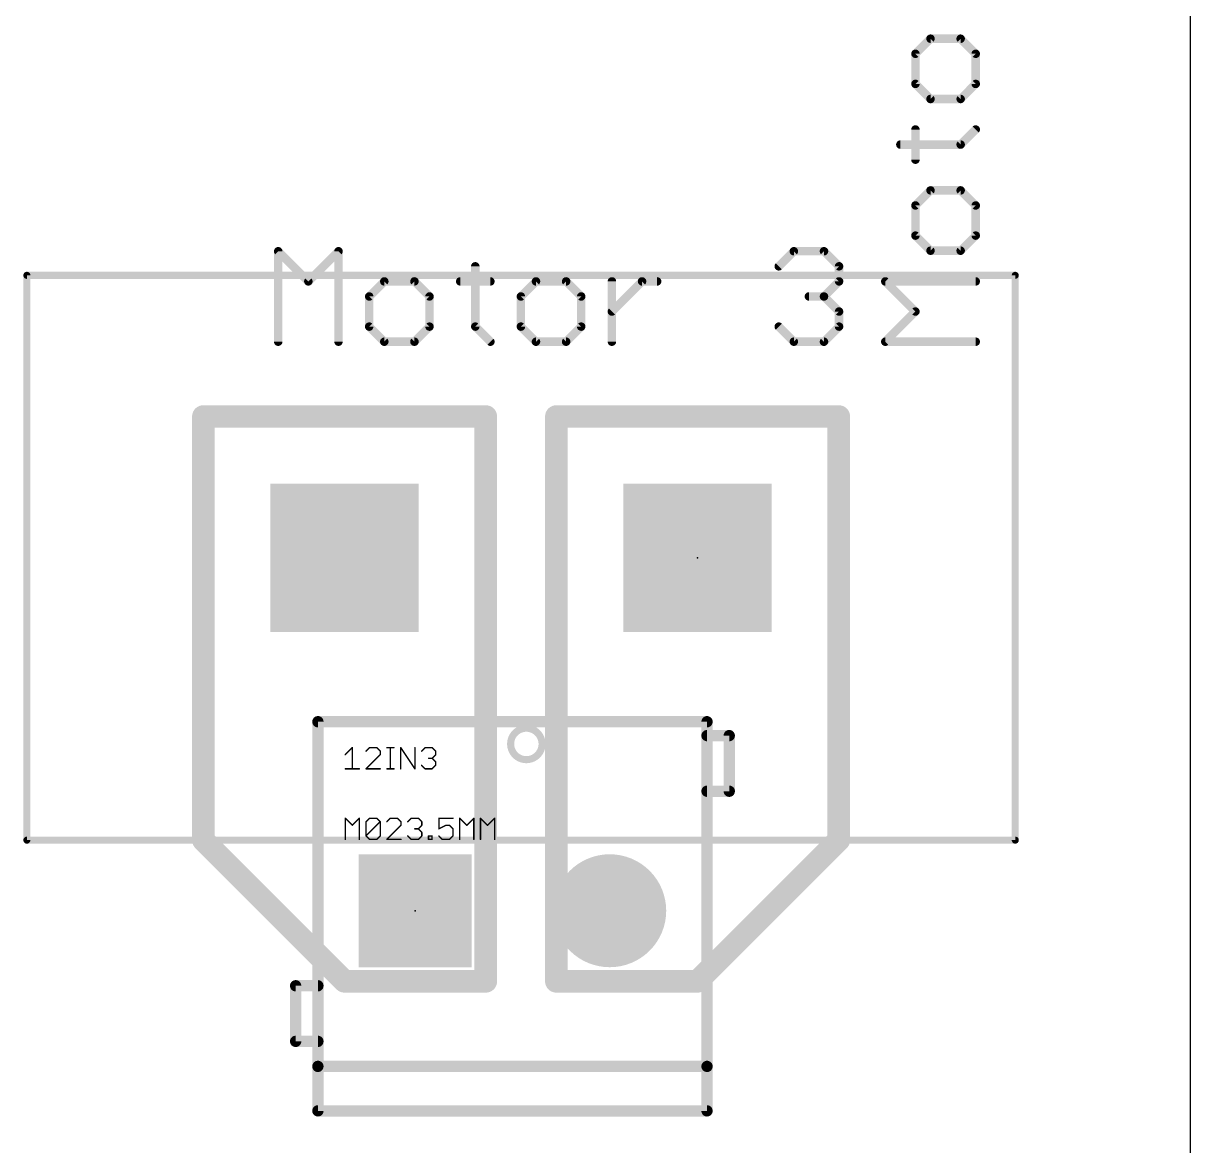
# Model space of a CAD drawing. Extents: x 0 to 9.2, y 0 to 4.69.
# Drawn here: x 8.072 to 8.899, y 1.934 to 2.728 of the extents above; entities that cross this region are included whole.
import ezdxf

# ---------------------------------------------------------------- set-up
doc = ezdxf.new("R2010")
doc.units = 0
for name, color, linetype in [('1', 22, 'CONTINUOUS'), ('121', 253, 'CONTINUOUS'), ('17', 82, 'CONTINUOUS'), ('20', 7, 'CONTINUOUS'), ('21', 253, 'CONTINUOUS'), ('22', 253, 'CONTINUOUS'), ('23', 7, 'CONTINUOUS'), ('24', 7, 'CONTINUOUS'), ('25', 253, 'CONTINUOUS'), ('27', 253, 'CONTINUOUS'), ('51', 253, 'CONTINUOUS')]:
    doc.layers.add(name, color=color, linetype=linetype)

# ---------------------------------------------------------------- blocks, each defined once
blk = doc.blocks.new('SQUAREP')
blk.add_solid([(-0.5, -0.5), (0.5, -0.5), (-0.5, 0.5), (0.5, 0.5)])
blk = doc.blocks.new('ROUNDP')
at = {"const_width": 0.5}
blk.add_lwpolyline([(0, -0.25, 1), (0, 0.25, 1), (0, -0.25)], format="xyb", dxfattribs=at)

msp = doc.modelspace()

# ---------------------------------------------------------------- linework, layer by layer
at = {"layer": '1', "const_width": 0.016}
for points in [[(8.4, 2.45), (8.2, 2.45)], [(8.2, 2.45), (8.2, 2.15)], [(8.4, 2.05), (8.4, 2.45)], [(8.45, 2.45), (8.45, 2.05)], [(8.65, 2.45), (8.45, 2.45)], [(8.65, 2.15), (8.65, 2.45)], [(8.2, 2.15), (8.3, 2.05)], [(8.55, 2.05), (8.65, 2.15)], [(8.3, 2.05), (8.4, 2.05)], [(8.45, 2.05), (8.55, 2.05)]]:
    msp.add_lwpolyline(points, dxfattribs=at)
at = {"layer": '1', "const_width": 0.008}
for points in [[(8.2, 2.454, 1), (8.2, 2.446)], [(8.204, 2.45, 1), (8.196, 2.45)], [(8.404, 2.45, 1), (8.396, 2.45)], [(8.4, 2.446, 1), (8.4, 2.454)], [(8.454, 2.45, 1), (8.446, 2.45)], [(8.45, 2.454, 1), (8.45, 2.446)], [(8.654, 2.45, 1), (8.646, 2.45)], [(8.65, 2.446, 1), (8.65, 2.454)], [(8.202828, 2.152828, 1), (8.197172, 2.147172)], [(8.652828, 2.147172, 1), (8.647172, 2.152828)], [(8.196, 2.15, 1), (8.204, 2.15)], [(8.646, 2.15, 1), (8.654, 2.15)], [(8.3, 2.054, 1), (8.3, 2.046)], [(8.297172, 2.047172, 1), (8.302828, 2.052828)], [(8.396, 2.05, 1), (8.404, 2.05)], [(8.4, 2.046, 1), (8.4, 2.054)], [(8.45, 2.054, 1), (8.45, 2.046)], [(8.446, 2.05, 1), (8.454, 2.05)], [(8.547172, 2.052828, 1), (8.552828, 2.047172)], [(8.55, 2.046, 1), (8.55, 2.054)]]:
    msp.add_lwpolyline(points, format="xyb", dxfattribs=at)
at = {"layer": '121', "const_width": 0.006}
for points in [[(8.714973, 2.717583), (8.704297, 2.706907)], [(8.736324, 2.717583), (8.714973, 2.717583)], [(8.747, 2.706907), (8.736324, 2.717583)], [(8.704297, 2.706907), (8.704297, 2.685556)], [(8.747, 2.685556), (8.747, 2.706907)], [(8.704297, 2.685556), (8.714973, 2.67488)], [(8.736324, 2.67488), (8.747, 2.685556)], [(8.714973, 2.67488), (8.736324, 2.67488)], [(8.704297, 2.63191), (8.704297, 2.653261)], [(8.736324, 2.642586), (8.747, 2.653261)], [(8.693621, 2.642586), (8.736324, 2.642586)], [(8.714973, 2.610158), (8.704297, 2.599482)], [(8.736324, 2.610158), (8.714973, 2.610158)], [(8.747, 2.599482), (8.736324, 2.610158)], [(8.704297, 2.599482), (8.704297, 2.578131)], [(8.747, 2.578131), (8.747, 2.599482)], [(8.704297, 2.578131), (8.714973, 2.567455)], [(8.736324, 2.567455), (8.747, 2.578131)], [(8.253, 2.503), (8.253, 2.567055)], [(8.253, 2.567055), (8.274352, 2.545703)], [(8.274352, 2.545703), (8.295703, 2.567055)], [(8.295703, 2.567055), (8.295703, 2.503)], [(8.607502, 2.556379), (8.618178, 2.567055)], [(8.618178, 2.567055), (8.63953, 2.567055)], [(8.63953, 2.567055), (8.650205, 2.556379)], [(8.714973, 2.567455), (8.736324, 2.567455)], [(8.392586, 2.556379), (8.392586, 2.513676)], [(8.650205, 2.556379), (8.650205, 2.545703)], [(8.328131, 2.545703), (8.317455, 2.535027)], [(8.349482, 2.545703), (8.328131, 2.545703)], [(8.360158, 2.535027), (8.349482, 2.545703)], [(8.38191, 2.545703), (8.403261, 2.545703)], [(8.435556, 2.545703), (8.42488, 2.535027)], [(8.456907, 2.545703), (8.435556, 2.545703)], [(8.467583, 2.535027), (8.456907, 2.545703)], [(8.489335, 2.503), (8.489335, 2.545703)], [(8.489335, 2.524352), (8.510686, 2.545703)], [(8.510686, 2.545703), (8.521362, 2.545703)], [(8.650205, 2.545703), (8.63953, 2.535027)], [(8.704297, 2.524352), (8.682945, 2.545703)], [(8.682945, 2.545703), (8.747, 2.545703)], [(8.317455, 2.535027), (8.317455, 2.513676)], [(8.360158, 2.513676), (8.360158, 2.535027)], [(8.42488, 2.535027), (8.42488, 2.513676)], [(8.467583, 2.513676), (8.467583, 2.535027)], [(8.63953, 2.535027), (8.628854, 2.535027)], [(8.63953, 2.535027), (8.650205, 2.524352)], [(8.650205, 2.524352), (8.650205, 2.513676)], [(8.682945, 2.503), (8.704297, 2.524352)], [(8.317455, 2.513676), (8.328131, 2.503)], [(8.349482, 2.503), (8.360158, 2.513676)], [(8.392586, 2.513676), (8.403261, 2.503)], [(8.42488, 2.513676), (8.435556, 2.503)], [(8.456907, 2.503), (8.467583, 2.513676)], [(8.618178, 2.503), (8.607502, 2.513676)], [(8.650205, 2.513676), (8.63953, 2.503)], [(8.328131, 2.503), (8.349482, 2.503)], [(8.435556, 2.503), (8.456907, 2.503)], [(8.63953, 2.503), (8.618178, 2.503)], [(8.747, 2.503), (8.682945, 2.503)]]:
    msp.add_lwpolyline(points, dxfattribs=at)
at = {"layer": '121', "const_width": 0.003}
for points in [[(8.714973, 2.719083, 1), (8.714973, 2.716083)], [(8.716033, 2.716522, 1), (8.713912, 2.718644)], [(8.737385, 2.718644, 1), (8.735264, 2.716522)], [(8.736324, 2.716083, 1), (8.736324, 2.719083)], [(8.705797, 2.706907, 1), (8.702797, 2.706907)], [(8.703236, 2.707968, 1), (8.705358, 2.705847)], [(8.7485, 2.706907, 1), (8.7455, 2.706907)], [(8.745939, 2.705847, 1), (8.748061, 2.707968)], [(8.705358, 2.686616, 1), (8.703236, 2.684495)], [(8.702797, 2.685556, 1), (8.705797, 2.685556)], [(8.7455, 2.685556, 1), (8.7485, 2.685556)], [(8.748061, 2.684495, 1), (8.745939, 2.686616)], [(8.714973, 2.67638, 1), (8.714973, 2.67338)], [(8.713912, 2.673819, 1), (8.716033, 2.675941)], [(8.735264, 2.675941, 1), (8.737385, 2.673819)], [(8.736324, 2.67338, 1), (8.736324, 2.67638)], [(8.705797, 2.653261, 1), (8.702797, 2.653261)], [(8.748061, 2.652201, 1), (8.745939, 2.654322)], [(8.693621, 2.644086, 1), (8.693621, 2.641086)], [(8.736324, 2.641086, 1), (8.736324, 2.644086)], [(8.735264, 2.643646, 1), (8.737385, 2.641525)], [(8.702797, 2.63191, 1), (8.705797, 2.63191)], [(8.714973, 2.611658, 1), (8.714973, 2.608658)], [(8.716033, 2.609097, 1), (8.713912, 2.611219)], [(8.737385, 2.611219, 1), (8.735264, 2.609097)], [(8.736324, 2.608658, 1), (8.736324, 2.611658)], [(8.705797, 2.599482, 1), (8.702797, 2.599482)], [(8.703236, 2.600543, 1), (8.705358, 2.598422)], [(8.7485, 2.599482, 1), (8.7455, 2.599482)], [(8.745939, 2.598422, 1), (8.748061, 2.600543)], [(8.705358, 2.579191, 1), (8.703236, 2.57707)], [(8.702797, 2.578131, 1), (8.705797, 2.578131)], [(8.7455, 2.578131, 1), (8.7485, 2.578131)], [(8.748061, 2.57707, 1), (8.745939, 2.579191)], [(8.2545, 2.567055, 1), (8.2515, 2.567055)], [(8.254061, 2.568115, 1), (8.251939, 2.565994)], [(8.297203, 2.567055, 1), (8.294203, 2.567055)], [(8.296764, 2.565994, 1), (8.294642, 2.568115)], [(8.618178, 2.568555, 1), (8.618178, 2.565555)], [(8.619239, 2.565994, 1), (8.617117, 2.568115)], [(8.64059, 2.568115, 1), (8.638469, 2.565994)], [(8.63953, 2.565555, 1), (8.63953, 2.568555)], [(8.714973, 2.568955, 1), (8.714973, 2.565955)], [(8.713912, 2.566394, 1), (8.716033, 2.568516)], [(8.735264, 2.568516, 1), (8.737385, 2.566394)], [(8.736324, 2.565955, 1), (8.736324, 2.568955)], [(8.394086, 2.556379, 1), (8.391086, 2.556379)], [(8.606442, 2.55744, 1), (8.608563, 2.555318)], [(8.651705, 2.556379, 1), (8.648705, 2.556379)], [(8.649145, 2.555318, 1), (8.651266, 2.55744)], [(8.273291, 2.546764, 1), (8.275412, 2.544642)], [(8.273291, 2.544642, 1), (8.275412, 2.546764)], [(8.328131, 2.547203, 1), (8.328131, 2.544203)], [(8.329191, 2.544642, 1), (8.32707, 2.546764)], [(8.350543, 2.546764, 1), (8.348422, 2.544642)], [(8.349482, 2.544203, 1), (8.349482, 2.547203)], [(8.38191, 2.547203, 1), (8.38191, 2.544203)], [(8.403261, 2.544203, 1), (8.403261, 2.547203)], [(8.435556, 2.547203, 1), (8.435556, 2.544203)], [(8.436616, 2.544642, 1), (8.434495, 2.546764)], [(8.457968, 2.546764, 1), (8.455847, 2.544642)], [(8.456907, 2.544203, 1), (8.456907, 2.547203)], [(8.490835, 2.545703, 1), (8.487835, 2.545703)], [(8.510686, 2.547203, 1), (8.510686, 2.544203)], [(8.511747, 2.544642, 1), (8.509626, 2.546764)], [(8.521362, 2.544203, 1), (8.521362, 2.547203)], [(8.648705, 2.545703, 1), (8.651705, 2.545703)], [(8.651266, 2.544642, 1), (8.649145, 2.546764)], [(8.684006, 2.546764, 1), (8.681885, 2.544642)], [(8.682945, 2.547203, 1), (8.682945, 2.544203)], [(8.747, 2.544203, 1), (8.747, 2.547203)], [(8.318955, 2.535027, 1), (8.315955, 2.535027)], [(8.361658, 2.535027, 1), (8.358658, 2.535027)], [(8.42638, 2.535027, 1), (8.42338, 2.535027)], [(8.469083, 2.535027, 1), (8.466083, 2.535027)], [(8.628854, 2.536527, 1), (8.628854, 2.533527)], [(8.64059, 2.536088, 1), (8.638469, 2.533967)], [(8.63953, 2.533527, 1), (8.63953, 2.536527)], [(8.316394, 2.536088, 1), (8.318516, 2.533967)], [(8.359097, 2.533967, 1), (8.361219, 2.536088)], [(8.423819, 2.536088, 1), (8.425941, 2.533967)], [(8.466522, 2.533967, 1), (8.468644, 2.536088)], [(8.638469, 2.536088, 1), (8.64059, 2.533967)], [(8.488274, 2.525412, 1), (8.490396, 2.523291)], [(8.651705, 2.524352, 1), (8.648705, 2.524352)], [(8.649145, 2.523291, 1), (8.651266, 2.525412)], [(8.705358, 2.523291, 1), (8.703236, 2.525412)], [(8.703236, 2.523291, 1), (8.705358, 2.525412)], [(8.318516, 2.514736, 1), (8.316394, 2.512615)], [(8.315955, 2.513676, 1), (8.318955, 2.513676)], [(8.358658, 2.513676, 1), (8.361658, 2.513676)], [(8.361219, 2.512615, 1), (8.359097, 2.514736)], [(8.393646, 2.514736, 1), (8.391525, 2.512615)], [(8.391086, 2.513676, 1), (8.394086, 2.513676)], [(8.425941, 2.514736, 1), (8.423819, 2.512615)], [(8.42338, 2.513676, 1), (8.42638, 2.513676)], [(8.466083, 2.513676, 1), (8.469083, 2.513676)], [(8.468644, 2.512615, 1), (8.466522, 2.514736)], [(8.608563, 2.514736, 1), (8.606442, 2.512615)], [(8.648705, 2.513676, 1), (8.651705, 2.513676)], [(8.651266, 2.512615, 1), (8.649145, 2.514736)], [(8.328131, 2.5045, 1), (8.328131, 2.5015)], [(8.32707, 2.501939, 1), (8.329191, 2.504061)], [(8.348422, 2.504061, 1), (8.350543, 2.501939)], [(8.349482, 2.5015, 1), (8.349482, 2.5045)], [(8.402201, 2.501939, 1), (8.404322, 2.504061)], [(8.435556, 2.5045, 1), (8.435556, 2.5015)], [(8.434495, 2.501939, 1), (8.436616, 2.504061)], [(8.455847, 2.504061, 1), (8.457968, 2.501939)], [(8.456907, 2.5015, 1), (8.456907, 2.5045)], [(8.618178, 2.5045, 1), (8.618178, 2.5015)], [(8.617117, 2.501939, 1), (8.619239, 2.504061)], [(8.638469, 2.504061, 1), (8.64059, 2.501939)], [(8.63953, 2.5015, 1), (8.63953, 2.5045)], [(8.682945, 2.5045, 1), (8.682945, 2.5015)], [(8.681885, 2.504061, 1), (8.684006, 2.501939)], [(8.747, 2.5015, 1), (8.747, 2.5045)], [(8.2515, 2.503, 1), (8.2545, 2.503)], [(8.294203, 2.503, 1), (8.297203, 2.503)], [(8.487835, 2.503, 1), (8.490835, 2.503)]]:
    msp.add_lwpolyline(points, format="xyb", dxfattribs=at)
at = {"layer": '20'}
msp.add_line((8.899213, 0), (8.899213, 4.687008), dxfattribs=at)
at = {"layer": '21', "const_width": 0.008}
for points in [[(8.281102, 2.233858), (8.556693, 2.233858)], [(8.281102, 1.989764), (8.281102, 2.233858)], [(8.556693, 2.233858), (8.556693, 1.989764)], [(8.281102, 1.958268), (8.281102, 1.989764)], [(8.556693, 1.989764), (8.281102, 1.989764)], [(8.556693, 1.989764), (8.556693, 1.958268)], [(8.556693, 1.958268), (8.281102, 1.958268)]]:
    msp.add_lwpolyline(points, dxfattribs=at)
at = {"layer": '21', "const_width": 0.004}
for points in [[(8.281102, 2.235858, 1), (8.281102, 2.231858)], [(8.283102, 2.233858, 1), (8.279102, 2.233858)], [(8.558693, 2.233858, 1), (8.554693, 2.233858)], [(8.556693, 2.231858, 1), (8.556693, 2.235858)], [(8.283102, 1.989764, 1), (8.279102, 1.989764)], [(8.281102, 1.991764, 1), (8.281102, 1.987764)], [(8.558693, 1.989764, 1), (8.554693, 1.989764)], [(8.556693, 1.987764, 1), (8.556693, 1.991764)], [(8.279102, 1.989764, 1), (8.283102, 1.989764)], [(8.554693, 1.989764, 1), (8.558693, 1.989764)], [(8.281102, 1.960268, 1), (8.281102, 1.956268)], [(8.279102, 1.958268, 1), (8.283102, 1.958268)], [(8.554693, 1.958268, 1), (8.558693, 1.958268)], [(8.556693, 1.956268, 1), (8.556693, 1.960268)]]:
    msp.add_lwpolyline(points, format="xyb", dxfattribs=at)
at = {"layer": '22', "const_width": 0.005}
for points in [[(8.075, 2.15), (8.075, 2.55)], [(8.075, 2.55), (8.775, 2.55)], [(8.775, 2.55), (8.775, 2.15)], [(8.775, 2.15), (8.075, 2.15)]]:
    msp.add_lwpolyline(points, dxfattribs=at)
at = {"layer": '22', "const_width": 0.0025}
for points in [[(8.07625, 2.55, 1), (8.07375, 2.55)], [(8.075, 2.55125, 1), (8.075, 2.54875)], [(8.77625, 2.55, 1), (8.77375, 2.55)], [(8.775, 2.54875, 1), (8.775, 2.55125)], [(8.075, 2.15125, 1), (8.075, 2.14875)], [(8.07375, 2.15, 1), (8.07625, 2.15)], [(8.77375, 2.15, 1), (8.77625, 2.15)], [(8.775, 2.14875, 1), (8.775, 2.15125)]]:
    msp.add_lwpolyline(points, format="xyb", dxfattribs=at)
at = {"layer": '23'}
msp.add_point((8.35, 2.1), dxfattribs=at)
at = {"layer": '24'}
msp.add_point((8.55, 2.35), dxfattribs=at)
at = {"layer": '25', "const_width": 0.001}
for points in [[(8.3005, 2.210508), (8.305504, 2.215513)], [(8.305504, 2.215513), (8.305504, 2.2005)], [(8.317735, 2.215513), (8.315233, 2.213011)], [(8.322739, 2.215513), (8.317735, 2.215513)], [(8.325241, 2.213011), (8.322739, 2.215513)], [(8.329965, 2.215513), (8.334969, 2.215513)], [(8.332467, 2.2005), (8.332467, 2.215513)], [(8.339787, 2.2005), (8.339787, 2.215513)], [(8.339787, 2.215513), (8.349795, 2.2005)], [(8.349795, 2.2005), (8.349795, 2.215513)], [(8.354519, 2.213011), (8.357021, 2.215513)], [(8.357021, 2.215513), (8.362026, 2.215513)], [(8.362026, 2.215513), (8.364528, 2.213011)], [(8.315233, 2.2005), (8.325241, 2.210508)], [(8.325241, 2.210508), (8.325241, 2.213011)], [(8.362026, 2.208006), (8.359523, 2.208006)], [(8.364528, 2.210508), (8.362026, 2.208006)], [(8.362026, 2.208006), (8.364528, 2.205504)], [(8.364528, 2.213011), (8.364528, 2.210508)], [(8.3005, 2.2005), (8.310508, 2.2005)], [(8.325241, 2.2005), (8.315233, 2.2005)], [(8.329965, 2.2005), (8.334969, 2.2005)], [(8.357021, 2.2005), (8.354519, 2.203002)], [(8.362026, 2.2005), (8.357021, 2.2005)], [(8.364528, 2.203002), (8.362026, 2.2005)], [(8.364528, 2.205504), (8.364528, 2.203002)]]:
    msp.add_lwpolyline(points, dxfattribs=at)
at = {"layer": '25', "const_width": 0.0005}
for points in [[(8.305754, 2.215513, 1), (8.305254, 2.215513)], [(8.305681, 2.215336, 1), (8.305327, 2.21569)], [(8.317735, 2.215763, 1), (8.317735, 2.215263)], [(8.317911, 2.215336, 1), (8.317558, 2.21569)], [(8.322916, 2.21569, 1), (8.322562, 2.215336)], [(8.322739, 2.215263, 1), (8.322739, 2.215763)], [(8.329965, 2.215763, 1), (8.329965, 2.215263)], [(8.332717, 2.215513, 1), (8.332217, 2.215513)], [(8.334969, 2.215263, 1), (8.334969, 2.215763)], [(8.340037, 2.215513, 1), (8.339537, 2.215513)], [(8.339995, 2.215651, 1), (8.339579, 2.215374)], [(8.350045, 2.215513, 1), (8.349545, 2.215513)], [(8.357021, 2.215763, 1), (8.357021, 2.215263)], [(8.357198, 2.215336, 1), (8.356845, 2.21569)], [(8.362202, 2.21569, 1), (8.361849, 2.215336)], [(8.362026, 2.215263, 1), (8.362026, 2.215763)], [(8.300323, 2.210685, 1), (8.300677, 2.210332)], [(8.315056, 2.213187, 1), (8.315409, 2.212834)], [(8.325491, 2.213011, 1), (8.324991, 2.213011)], [(8.324991, 2.210508, 1), (8.325491, 2.210508)], [(8.325064, 2.212834, 1), (8.325418, 2.213187)], [(8.325418, 2.210332, 1), (8.325064, 2.210685)], [(8.354343, 2.213187, 1), (8.354696, 2.212834)], [(8.359523, 2.208256, 1), (8.359523, 2.207756)], [(8.362202, 2.208183, 1), (8.361849, 2.20783)], [(8.361849, 2.208183, 1), (8.362202, 2.20783)], [(8.362026, 2.207756, 1), (8.362026, 2.208256)], [(8.364778, 2.213011, 1), (8.364278, 2.213011)], [(8.364278, 2.210508, 1), (8.364778, 2.210508)], [(8.364351, 2.212834, 1), (8.364705, 2.213187)], [(8.364705, 2.210332, 1), (8.364351, 2.210685)], [(8.3005, 2.20075, 1), (8.3005, 2.20025)], [(8.305254, 2.2005, 1), (8.305754, 2.2005)], [(8.310508, 2.20025, 1), (8.310508, 2.20075)], [(8.315233, 2.20075, 1), (8.315233, 2.20025)], [(8.315056, 2.200677, 1), (8.315409, 2.200323)], [(8.325241, 2.20025, 1), (8.325241, 2.20075)], [(8.329965, 2.20075, 1), (8.329965, 2.20025)], [(8.332217, 2.2005, 1), (8.332717, 2.2005)], [(8.334969, 2.20025, 1), (8.334969, 2.20075)], [(8.339537, 2.2005, 1), (8.340037, 2.2005)], [(8.349545, 2.2005, 1), (8.350045, 2.2005)], [(8.349587, 2.200361, 1), (8.350003, 2.200639)], [(8.354696, 2.203179, 1), (8.354343, 2.202825)], [(8.357021, 2.20075, 1), (8.357021, 2.20025)], [(8.356845, 2.200323, 1), (8.357198, 2.200677)], [(8.361849, 2.200677, 1), (8.362202, 2.200323)], [(8.362026, 2.20025, 1), (8.362026, 2.20075)], [(8.364778, 2.205504, 1), (8.364278, 2.205504)], [(8.364278, 2.203002, 1), (8.364778, 2.203002)], [(8.364351, 2.205327, 1), (8.364705, 2.205681)], [(8.364705, 2.202825, 1), (8.364351, 2.203179)]]:
    msp.add_lwpolyline(points, format="xyb", dxfattribs=at)
at = {"layer": '27', "const_width": 0.001}
for points in [[(8.3005, 2.1505), (8.3005, 2.165513)], [(8.3005, 2.165513), (8.305504, 2.160508)], [(8.305504, 2.160508), (8.310508, 2.165513)], [(8.310508, 2.165513), (8.310508, 2.1505)], [(8.315233, 2.163011), (8.317735, 2.165513)], [(8.317735, 2.165513), (8.322739, 2.165513)], [(8.322739, 2.165513), (8.325241, 2.163011)], [(8.332467, 2.165513), (8.329965, 2.163011)], [(8.337471, 2.165513), (8.332467, 2.165513)], [(8.339974, 2.163011), (8.337471, 2.165513)], [(8.344698, 2.163011), (8.3472, 2.165513)], [(8.3472, 2.165513), (8.352204, 2.165513)], [(8.352204, 2.165513), (8.354706, 2.163011)], [(8.376805, 2.165513), (8.366796, 2.165513)], [(8.366796, 2.165513), (8.366796, 2.158006)], [(8.381529, 2.1505), (8.381529, 2.165513)], [(8.381529, 2.165513), (8.386533, 2.160508)], [(8.386533, 2.160508), (8.391537, 2.165513)], [(8.391537, 2.165513), (8.391537, 2.1505)], [(8.396261, 2.1505), (8.396261, 2.165513)], [(8.396261, 2.165513), (8.401266, 2.160508)], [(8.401266, 2.160508), (8.40627, 2.165513)], [(8.40627, 2.165513), (8.40627, 2.1505)], [(8.315233, 2.153002), (8.315233, 2.163011)], [(8.315233, 2.153002), (8.325241, 2.163011)], [(8.325241, 2.163011), (8.325241, 2.153002)], [(8.329965, 2.1505), (8.339974, 2.160508)], [(8.339974, 2.160508), (8.339974, 2.163011)], [(8.352204, 2.158006), (8.349702, 2.158006)], [(8.354706, 2.160508), (8.352204, 2.158006)], [(8.352204, 2.158006), (8.354706, 2.155504)], [(8.354706, 2.163011), (8.354706, 2.160508)], [(8.366796, 2.158006), (8.371801, 2.160508)], [(8.371801, 2.160508), (8.374303, 2.160508)], [(8.374303, 2.160508), (8.376805, 2.158006)], [(8.376805, 2.158006), (8.376805, 2.153002)], [(8.317735, 2.1505), (8.315233, 2.153002)], [(8.322739, 2.1505), (8.317735, 2.1505)], [(8.325241, 2.153002), (8.322739, 2.1505)], [(8.339974, 2.1505), (8.329965, 2.1505)], [(8.3472, 2.1505), (8.344698, 2.153002)], [(8.352204, 2.1505), (8.3472, 2.1505)], [(8.354706, 2.153002), (8.352204, 2.1505)], [(8.354706, 2.155504), (8.354706, 2.153002)], [(8.35943, 2.1505), (8.35943, 2.153002)], [(8.35943, 2.153002), (8.361932, 2.153002)], [(8.361932, 2.1505), (8.35943, 2.1505)], [(8.361932, 2.153002), (8.361932, 2.1505)], [(8.369298, 2.1505), (8.366796, 2.153002)], [(8.374303, 2.1505), (8.369298, 2.1505)], [(8.376805, 2.153002), (8.374303, 2.1505)]]:
    msp.add_lwpolyline(points, dxfattribs=at)
at = {"layer": '27', "const_width": 0.0005}
for points in [[(8.30075, 2.165513, 1), (8.30025, 2.165513)], [(8.300677, 2.16569, 1), (8.300323, 2.165336)], [(8.310758, 2.165513, 1), (8.310258, 2.165513)], [(8.310685, 2.165336, 1), (8.310332, 2.16569)], [(8.317735, 2.165763, 1), (8.317735, 2.165263)], [(8.317911, 2.165336, 1), (8.317558, 2.16569)], [(8.322916, 2.16569, 1), (8.322562, 2.165336)], [(8.322739, 2.165263, 1), (8.322739, 2.165763)], [(8.332467, 2.165763, 1), (8.332467, 2.165263)], [(8.332644, 2.165336, 1), (8.33229, 2.16569)], [(8.337648, 2.16569, 1), (8.337295, 2.165336)], [(8.337471, 2.165263, 1), (8.337471, 2.165763)], [(8.3472, 2.165763, 1), (8.3472, 2.165263)], [(8.347376, 2.165336, 1), (8.347023, 2.16569)], [(8.352381, 2.16569, 1), (8.352027, 2.165336)], [(8.352204, 2.165263, 1), (8.352204, 2.165763)], [(8.366796, 2.165763, 1), (8.366796, 2.165263)], [(8.367046, 2.165513, 1), (8.366546, 2.165513)], [(8.376805, 2.165263, 1), (8.376805, 2.165763)], [(8.381779, 2.165513, 1), (8.381279, 2.165513)], [(8.381706, 2.16569, 1), (8.381352, 2.165336)], [(8.391787, 2.165513, 1), (8.391287, 2.165513)], [(8.391714, 2.165336, 1), (8.391361, 2.16569)], [(8.396511, 2.165513, 1), (8.396011, 2.165513)], [(8.396438, 2.16569, 1), (8.396085, 2.165336)], [(8.40652, 2.165513, 1), (8.40602, 2.165513)], [(8.406447, 2.165336, 1), (8.406093, 2.16569)], [(8.305327, 2.160685, 1), (8.305681, 2.160332)], [(8.305327, 2.160332, 1), (8.305681, 2.160685)], [(8.315483, 2.163011, 1), (8.314983, 2.163011)], [(8.315056, 2.163187, 1), (8.315409, 2.162834)], [(8.325491, 2.163011, 1), (8.324991, 2.163011)], [(8.325418, 2.162834, 1), (8.325064, 2.163187)], [(8.325064, 2.162834, 1), (8.325418, 2.163187)], [(8.329788, 2.163187, 1), (8.330142, 2.162834)], [(8.340224, 2.163011, 1), (8.339724, 2.163011)], [(8.339724, 2.160508, 1), (8.340224, 2.160508)], [(8.339797, 2.162834, 1), (8.34015, 2.163187)], [(8.34015, 2.160332, 1), (8.339797, 2.160685)], [(8.344521, 2.163187, 1), (8.344874, 2.162834)], [(8.349702, 2.158256, 1), (8.349702, 2.157756)], [(8.352381, 2.158183, 1), (8.352027, 2.15783)], [(8.352027, 2.158183, 1), (8.352381, 2.15783)], [(8.352204, 2.157756, 1), (8.352204, 2.158256)], [(8.354956, 2.163011, 1), (8.354456, 2.163011)], [(8.354456, 2.160508, 1), (8.354956, 2.160508)], [(8.354529, 2.162834, 1), (8.354883, 2.163187)], [(8.354883, 2.160332, 1), (8.354529, 2.160685)], [(8.366546, 2.158006, 1), (8.367046, 2.158006)], [(8.366685, 2.15823, 1), (8.366908, 2.157783)], [(8.371801, 2.160758, 1), (8.371801, 2.160258)], [(8.371912, 2.160285, 1), (8.371689, 2.160732)], [(8.37448, 2.160685, 1), (8.374126, 2.160332)], [(8.374303, 2.160258, 1), (8.374303, 2.160758)], [(8.377055, 2.158006, 1), (8.376555, 2.158006)], [(8.376628, 2.15783, 1), (8.376982, 2.158183)], [(8.386356, 2.160685, 1), (8.38671, 2.160332)], [(8.386356, 2.160332, 1), (8.38671, 2.160685)], [(8.401089, 2.160685, 1), (8.401442, 2.160332)], [(8.401089, 2.160332, 1), (8.401442, 2.160685)], [(8.30025, 2.1505, 1), (8.30075, 2.1505)], [(8.310258, 2.1505, 1), (8.310758, 2.1505)], [(8.315409, 2.153179, 1), (8.315056, 2.152825)], [(8.315056, 2.153179, 1), (8.315409, 2.152825)], [(8.314983, 2.153002, 1), (8.315483, 2.153002)], [(8.317735, 2.15075, 1), (8.317735, 2.15025)], [(8.317558, 2.150323, 1), (8.317911, 2.150677)], [(8.322562, 2.150677, 1), (8.322916, 2.150323)], [(8.322739, 2.15025, 1), (8.322739, 2.15075)], [(8.324991, 2.153002, 1), (8.325491, 2.153002)], [(8.325418, 2.152825, 1), (8.325064, 2.153179)], [(8.329965, 2.15075, 1), (8.329965, 2.15025)], [(8.329788, 2.150677, 1), (8.330142, 2.150323)], [(8.339974, 2.15025, 1), (8.339974, 2.15075)], [(8.344874, 2.153179, 1), (8.344521, 2.152825)], [(8.3472, 2.15075, 1), (8.3472, 2.15025)], [(8.347023, 2.150323, 1), (8.347376, 2.150677)], [(8.352027, 2.150677, 1), (8.352381, 2.150323)], [(8.352204, 2.15025, 1), (8.352204, 2.15075)], [(8.354956, 2.155504, 1), (8.354456, 2.155504)], [(8.354456, 2.153002, 1), (8.354956, 2.153002)], [(8.354529, 2.155327, 1), (8.354883, 2.155681)], [(8.354883, 2.152825, 1), (8.354529, 2.153179)], [(8.35968, 2.153002, 1), (8.35918, 2.153002)], [(8.35943, 2.153252, 1), (8.35943, 2.152752)], [(8.35943, 2.15075, 1), (8.35943, 2.15025)], [(8.35918, 2.1505, 1), (8.35968, 2.1505)], [(8.362182, 2.153002, 1), (8.361682, 2.153002)], [(8.361682, 2.1505, 1), (8.362182, 2.1505)], [(8.361932, 2.152752, 1), (8.361932, 2.153252)], [(8.361932, 2.15025, 1), (8.361932, 2.15075)], [(8.366973, 2.153179, 1), (8.36662, 2.152825)], [(8.369298, 2.15075, 1), (8.369298, 2.15025)], [(8.369122, 2.150323, 1), (8.369475, 2.150677)], [(8.374126, 2.150677, 1), (8.37448, 2.150323)], [(8.374303, 2.15025, 1), (8.374303, 2.15075)], [(8.376555, 2.153002, 1), (8.377055, 2.153002)], [(8.376982, 2.152825, 1), (8.376628, 2.153179)], [(8.381279, 2.1505, 1), (8.381779, 2.1505)], [(8.391287, 2.1505, 1), (8.391787, 2.1505)], [(8.396011, 2.1505, 1), (8.396511, 2.1505)], [(8.40602, 2.1505, 1), (8.40652, 2.1505)]]:
    msp.add_lwpolyline(points, format="xyb", dxfattribs=at)
at = {"layer": '51'}
for points, const_width in [([(8.42874, 2.206976, 1), (8.42874, 2.229244, 1), (8.42874, 2.206976)], 0.005), ([(8.556693, 2.226016, 1), (8.556693, 2.222016)], 0.004), ([(8.574441, 2.224016, 1), (8.570441, 2.224016)], 0.004), ([(8.572441, 2.222016, 1), (8.572441, 2.226016)], 0.004), ([(8.556693, 2.186646, 1), (8.556693, 2.182646)], 0.004), ([(8.570441, 2.184646, 1), (8.574441, 2.184646)], 0.004), ([(8.572441, 2.182646, 1), (8.572441, 2.186646)], 0.004), ([(8.265354, 2.04885, 1), (8.265354, 2.04485)], 0.004), ([(8.267354, 2.04685, 1), (8.263354, 2.04685)], 0.004), ([(8.281102, 2.04485, 1), (8.281102, 2.04885)], 0.004), ([(8.265354, 2.00948, 1), (8.265354, 2.00548)], 0.004), ([(8.263354, 2.00748, 1), (8.267354, 2.00748)], 0.004), ([(8.281102, 2.00548, 1), (8.281102, 2.00948)], 0.004)]:
    msp.add_lwpolyline(points, format="xyb", dxfattribs=dict(at, const_width=const_width))
at = {"layer": '51', "const_width": 0.008}
for points in [[(8.556693, 2.224016), (8.572441, 2.224016)], [(8.572441, 2.224016), (8.572441, 2.184646)], [(8.572441, 2.184646), (8.556693, 2.184646)], [(8.281102, 2.04685), (8.265354, 2.04685)], [(8.265354, 2.04685), (8.265354, 2.00748)], [(8.265354, 2.00748), (8.281102, 2.00748)]]:
    msp.add_lwpolyline(points, dxfattribs=at)

# ---------------------------------------------------------------- block references
at = {"layer": '17', "xscale": 0.105, "yscale": 0.105, "rotation": 180}
for p in [(8.3, 2.35), (8.3, 2.35), (8.55, 2.35), (8.55, 2.35)]:
    msp.add_blockref('SQUAREP', p, dxfattribs=at)
at = {"layer": '17', "xscale": 0.08, "yscale": 0.08}
for name, p in [('SQUAREP', (8.35, 2.1)), ('SQUAREP', (8.35, 2.1)), ('ROUNDP', (8.487795, 2.1)), ('ROUNDP', (8.487795, 2.1))]:
    msp.add_blockref(name, p, dxfattribs=at)

doc.saveas('drawing.dxf')
